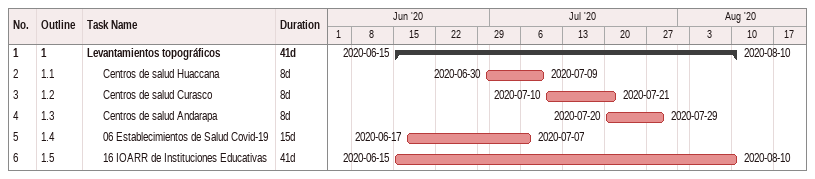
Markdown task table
| ID | WBS | Task | Duration | Start | Finish |
|---|---|---|---|---|---|
| 1 | 1 | **Levantamientos topográficos** | 41d | 2020-06-15 | 2020-08-10 |
| 2 | 1.1 | Centros de salud Huaccana | 8d | 2020-06-30 | 2020-07-09 |
| 3 | 1.2 | Centros de salud Curasco | 8d | 2020-07-10 | 2020-07-21 |
| 4 | 1.3 | Centros de salud Andarapa | 8d | 2020-07-20 | 2020-07-29 |
| 5 | 1.4 | 06 Establecimientos de Salud Covid-19 | 15d | 2020-06-17 | 2020-07-07 |
| 6 | 1.5 | 16 IOARR de Instituciones Educativas | 41d | 2020-06-15 | 2020-08-10 |
